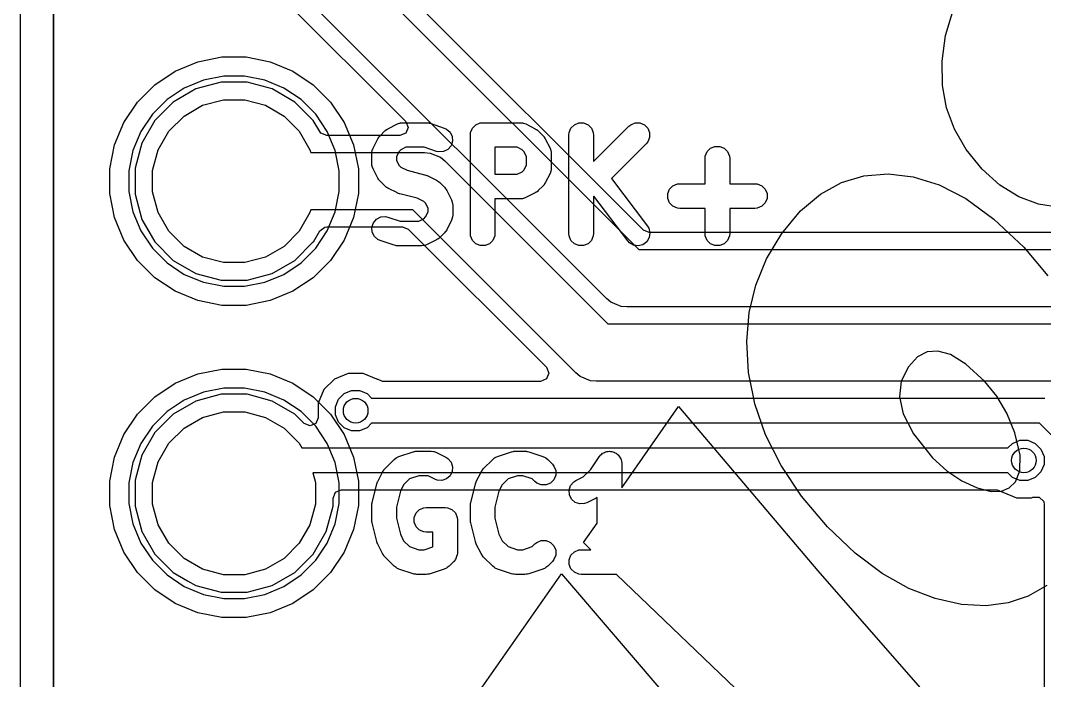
# Model space of a CAD drawing. Extents: x 117.4 to 171.8, y -136.1 to -67.8.
# Drawn here: x 139.5 to 145.73, y -81.24 to -77.22 of the extents above; entities that cross this region are included whole.
import ezdxf

# ---------------------------------------------------------------- set-up
doc = ezdxf.new("R2010")
doc.units = 0
doc.layers.add('BLACK', color=7, linetype='CONTINUOUS')

msp = doc.modelspace()

# ---------------------------------------------------------------- linework, layer by layer
at = {"layer": 'BLACK', "linetype": 'CONTINUOUS'}
for p, q in [((139.5, -104.87), (139.5, -68.9)), ((139.7, -68.9), (139.7, -104.87)), ((139.7005, -95.670677), (139.7005, -68.933264)), ((141.253481, -76.605993), (143.263288, -78.6158)), ((143.2911, -78.498655), (141.395284, -76.602839)), ((143.067056, -78.914544), (141.005993, -76.853481)), ((141.002839, -76.995284), (141.8447, -77.837145)), ((145.130596, -77.313035), (145.177963, -77.15266)), ((145.10884, -77.470078), (145.130596, -77.313035)), ((140.579384, -77.472725), (140.725507, -77.44366)), ((140.725507, -77.44366), (140.874493, -77.44366)), ((140.874493, -77.44366), (141.020616, -77.472725)), ((145.111434, -77.616599), (145.10884, -77.470078)), ((140.317861, -77.612512), (140.441738, -77.52974)), ((140.441738, -77.52974), (140.579384, -77.472725)), ((141.020616, -77.472725), (141.158262, -77.52974)), ((141.158262, -77.52974), (141.282139, -77.612512)), ((140.613319, -77.584595), (140.496846, -77.632839)), ((140.736965, -77.56), (140.613319, -77.584595)), ((140.863035, -77.56), (140.736965, -77.56)), ((140.986681, -77.584595), (140.863035, -77.56)), ((141.103154, -77.632839), (140.986681, -77.584595)), ((140.212512, -77.717861), (140.317861, -77.612512)), ((140.496846, -77.632839), (140.392024, -77.702879)), ((140.567442, -77.638559), (140.430058, -77.717877)), ((140.720677, -77.5975), (140.567442, -77.638559)), ((140.720679, -77.5975), (140.720677, -77.5975)), ((140.879321, -77.5975), (140.720679, -77.5975)), ((140.879322, -77.5975), (140.879321, -77.5975)), ((141.032557, -77.638559), (140.879322, -77.5975)), ((141.169941, -77.717877), (141.032557, -77.638559)), ((141.207976, -77.702879), (141.103154, -77.632839)), ((141.282139, -77.612512), (141.387488, -77.717861)), ((145.136791, -77.753596), (145.111434, -77.616599)), ((140.12974, -77.841738), (140.212512, -77.717861)), ((140.392024, -77.702879), (140.302879, -77.792024)), ((140.430051, -77.717883), (140.317883, -77.830051)), ((140.430058, -77.717877), (140.430051, -77.717883)), ((140.608658, -77.73806), (140.734737, -77.704278)), ((140.734737, -77.704278), (140.865263, -77.704278)), ((140.865263, -77.704278), (140.991342, -77.73806)), ((141.169948, -77.717883), (141.169941, -77.717877)), ((141.282116, -77.830051), (141.169948, -77.717883)), ((141.297121, -77.792024), (141.207976, -77.702879)), ((141.387488, -77.717861), (141.47026, -77.841738)), ((140.495619, -77.803323), (140.608658, -77.73806)), ((140.991342, -77.73806), (141.104381, -77.803323)), ((145.184599, -77.883142), (145.136791, -77.753596)), ((140.072725, -77.979384), (140.12974, -77.841738)), ((140.302879, -77.792024), (140.232839, -77.896846)), ((140.317877, -77.830058), (140.238559, -77.967442)), ((140.317883, -77.830051), (140.317877, -77.830058)), ((140.403323, -77.895619), (140.495619, -77.803323)), ((141.104381, -77.803323), (141.196677, -77.895619)), ((141.282122, -77.830058), (141.282116, -77.830051)), ((141.321059, -77.8975), (141.282122, -77.830058)), ((141.367161, -77.896846), (141.297121, -77.792024)), ((141.47026, -77.841738), (141.527275, -77.979384)), ((141.810133, -77.846243), (141.812623, -77.845212)), ((141.812623, -77.845212), (141.827255, -77.843771)), ((141.827255, -77.843771), (141.970112, -77.843771)), ((141.8447, -77.837145), (141.859345, -77.8725)), ((141.970112, -77.843771), (141.977517, -77.8445)), ((141.977517, -77.8445), (141.979492, -77.84436)), ((141.979492, -77.84436), (141.982089, -77.84495)), ((141.982089, -77.84495), (141.984744, -77.845212)), ((141.984744, -77.845212), (141.986575, -77.84597)), ((141.986575, -77.84597), (141.993829, -77.84762)), ((142.271302, -77.856411), (142.298338, -77.845212)), ((142.298338, -77.845212), (142.31297, -77.843771)), ((142.31297, -77.843771), (142.541541, -77.843771)), ((142.541541, -77.843771), (142.556173, -77.845212)), ((142.556173, -77.845212), (142.558662, -77.846243)), ((142.871302, -77.856411), (142.898338, -77.845212)), ((142.898338, -77.845212), (142.927602, -77.845212)), ((142.927602, -77.845212), (142.954638, -77.856411)), ((143.214159, -77.856411), (143.241196, -77.845212)), ((143.241196, -77.845212), (143.270458, -77.845212)), ((143.270458, -77.845212), (143.297495, -77.856411)), ((140.232839, -77.896846), (140.184595, -78.013319)), ((140.33806, -78.008658), (140.403323, -77.895619)), ((141.196677, -77.895619), (141.26194, -78.008658)), ((141.329005, -77.907855), (141.321059, -77.8975)), ((141.36436, -77.9225), (141.329005, -77.907855)), ((141.415405, -78.013319), (141.367161, -77.896846)), ((141.688507, -77.922882), (141.717078, -77.89431)), ((141.717078, -77.89431), (141.722832, -77.889586)), ((141.722832, -77.889586), (141.724129, -77.888092)), ((141.724129, -77.888092), (141.726381, -77.886674)), ((141.726381, -77.886674), (141.728443, -77.884982)), ((141.728443, -77.884982), (141.730275, -77.884223)), ((141.730275, -77.884223), (141.736571, -77.88026)), ((141.736571, -77.88026), (141.793715, -77.851689)), ((141.793715, -77.851689), (141.807447, -77.846434)), ((141.807447, -77.846434), (141.810133, -77.846243)), ((141.8447, -77.907855), (141.809345, -77.9225)), ((141.859345, -77.8725), (141.8447, -77.907855)), ((141.993829, -77.84762), (142.079542, -77.876191)), ((142.079542, -77.876191), (142.092968, -77.882185)), ((142.092968, -77.882185), (142.115075, -77.901358)), ((142.115075, -77.901358), (142.128162, -77.927532)), ((142.23797, -77.918771), (142.239411, -77.904139)), ((142.239411, -77.904139), (142.25061, -77.877103)), ((142.25061, -77.877103), (142.271302, -77.856411)), ((142.558662, -77.846243), (142.56135, -77.846434)), ((142.56135, -77.846434), (142.575082, -77.851689)), ((142.575082, -77.851689), (142.632225, -77.88026)), ((142.632225, -77.88026), (142.638522, -77.884223)), ((142.638522, -77.884223), (142.640353, -77.884982)), ((142.640353, -77.884982), (142.642412, -77.886672)), ((142.642412, -77.886672), (142.644668, -77.888092)), ((142.644668, -77.888092), (142.645966, -77.889589)), ((142.645966, -77.889589), (142.651718, -77.89431)), ((142.651718, -77.89431), (142.680289, -77.922882)), ((142.83797, -77.918771), (142.839411, -77.904139)), ((142.839411, -77.904139), (142.85061, -77.877103)), ((142.85061, -77.877103), (142.871302, -77.856411)), ((142.954638, -77.856411), (142.97533, -77.877103)), ((142.97533, -77.877103), (142.986529, -77.904139)), ((142.986529, -77.904139), (142.98797, -77.918771)), ((142.98797, -78.080562), (143.202794, -77.865738)), ((143.202794, -77.865738), (143.214159, -77.856411)), ((143.297495, -77.856411), (143.318187, -77.877103)), ((143.318187, -77.877103), (143.329386, -77.90414)), ((143.329386, -77.90414), (143.329386, -77.933402)), ((145.255791, -78.006937), (145.184599, -77.883142)), ((140.238559, -77.967442), (140.1975, -78.120677)), ((141.809345, -77.9225), (141.36436, -77.9225)), ((141.645887, -77.999516), (141.674459, -77.942373)), ((141.674459, -77.942373), (141.678421, -77.936078)), ((141.678421, -77.936078), (141.67918, -77.934247)), ((141.67918, -77.934247), (141.680873, -77.932183)), ((141.680873, -77.932183), (141.682292, -77.92993)), ((141.682292, -77.92993), (141.683786, -77.928633)), ((141.683786, -77.928633), (141.688507, -77.922882)), ((142.130237, -77.956722), (142.120983, -77.984484)), ((142.128162, -77.927532), (142.130237, -77.956722)), ((142.23797, -78.518771), (142.23797, -77.918771)), ((142.680289, -77.922882), (142.685009, -77.928633)), ((142.685009, -77.928633), (142.686504, -77.92993)), ((142.686504, -77.92993), (142.687922, -77.932183)), ((142.687922, -77.932183), (142.689616, -77.934247)), ((142.689616, -77.934247), (142.690374, -77.936078)), ((142.690374, -77.936078), (142.694337, -77.942373)), ((142.694337, -77.942373), (142.722909, -77.999515)), ((142.83797, -78.518771), (142.83797, -77.918771)), ((142.98797, -77.918771), (142.98797, -78.080562)), ((143.318187, -77.960439), (143.30886, -77.971804)), ((143.329386, -77.933402), (143.318187, -77.960439)), ((140.04366, -78.125507), (140.072725, -77.979384)), ((140.184595, -78.013319), (140.16, -78.136965)), ((140.304278, -78.134737), (140.33806, -78.008658)), ((141.26194, -78.008658), (141.266319, -78.025)), ((141.266319, -78.025), (141.959926, -78.025)), ((141.44, -78.136965), (141.415405, -78.013319)), ((141.527275, -77.979384), (141.55634, -78.125507)), ((141.637969, -78.033057), (141.63941, -78.018425)), ((141.63941, -78.018425), (141.64044, -78.015936)), ((141.64044, -78.015936), (141.640632, -78.013247)), ((141.640632, -78.013247), (141.645887, -77.999516)), ((141.80318, -78.020339), (141.787969, -78.050762)), ((141.814539, -78.00898), (141.80318, -78.020339)), ((141.84496, -77.993771), (141.814539, -78.00898)), ((141.957942, -77.993771), (141.84496, -77.993771)), ((142.032109, -78.018493), (141.957942, -77.993771)), ((141.959926, -78.025), (141.994067, -78.028363)), ((141.994067, -78.028363), (142.057151, -78.054493)), ((142.046446, -78.021753), (142.032109, -78.018493)), ((142.075636, -78.019678), (142.046446, -78.021753)), ((142.101809, -78.006591), (142.075636, -78.019678)), ((142.120983, -77.984484), (142.101809, -78.006591)), ((142.523837, -77.993771), (142.38797, -77.993771)), ((142.38797, -77.993771), (142.38797, -78.158057)), ((142.554255, -78.00898), (142.523837, -77.993771)), ((142.565615, -78.02034), (142.554255, -78.00898)), ((142.580827, -78.050762), (142.565615, -78.02034)), ((142.722909, -77.999515), (142.728164, -78.013247)), ((142.728164, -78.013247), (142.728355, -78.015936)), ((142.728355, -78.015936), (142.729386, -78.018425)), ((142.729386, -78.018425), (142.730827, -78.033057)), ((143.30886, -77.971804), (143.097712, -78.182951)), ((143.667982, -78.046996), (143.679181, -78.01996)), ((143.679181, -78.01996), (143.699873, -77.999268)), ((143.699873, -77.999268), (143.726909, -77.988069)), ((143.726909, -77.988069), (143.756173, -77.988069)), ((143.756173, -77.988069), (143.783209, -77.999268)), ((143.783209, -77.999268), (143.803901, -78.01996)), ((143.803901, -78.01996), (143.8151, -78.046996)), ((145.352499, -78.126223), (145.255791, -78.006937)), ((141.637969, -78.0902), (141.637969, -78.033057)), ((141.63941, -78.104832), (141.637969, -78.0902)), ((141.787969, -78.050762), (141.787969, -78.072493)), ((141.787969, -78.072493), (141.80318, -78.102916)), ((142.057151, -78.054493), (142.057155, -78.054497)), ((142.057155, -78.054497), (142.08367, -78.076256)), ((142.08367, -78.076256), (143.075813, -79.0684)), ((142.580827, -78.101065), (142.580827, -78.050762)), ((142.730827, -78.033057), (142.730827, -78.118771)), ((143.666541, -78.061628), (143.667982, -78.046996)), ((143.666541, -78.2152), (143.666541, -78.061628)), ((143.8151, -78.046996), (143.816541, -78.061628)), ((143.816541, -78.061628), (143.816541, -78.2152)), ((140.04366, -78.136965), (140.04366, -78.125507)), ((140.04366, -78.274493), (140.04366, -78.136965)), ((140.16, -78.136965), (140.16, -78.263035)), ((140.1975, -78.120677), (140.1975, -78.279322)), ((140.304278, -78.265263), (140.304278, -78.134737)), ((141.44, -78.263035), (141.44, -78.136965)), ((141.55634, -78.125507), (141.55634, -78.274493)), ((141.64044, -78.10732), (141.63941, -78.104832)), ((141.640632, -78.11001), (141.64044, -78.10732)), ((141.645887, -78.123742), (141.640632, -78.11001)), ((141.674459, -78.180884), (141.645887, -78.123742)), ((141.80318, -78.102916), (141.814539, -78.114275)), ((141.814539, -78.114275), (141.85343, -78.13372)), ((141.85343, -78.13372), (141.959731, -78.160296)), ((142.523835, -78.158057), (142.554257, -78.142845)), ((142.554257, -78.142845), (142.565616, -78.131486)), ((142.565616, -78.131486), (142.580827, -78.101065)), ((142.722909, -78.152313), (142.694337, -78.209455)), ((142.728164, -78.138581), (142.722909, -78.152313)), ((142.728355, -78.135891), (142.728164, -78.138581)), ((142.729386, -78.133403), (142.728355, -78.135891)), ((142.730827, -78.118771), (142.729386, -78.133403)), ((144.632361, -78.167155), (144.780638, -78.154757)), ((144.780638, -78.154757), (144.934168, -78.172571)), ((145.461619, -78.22453), (145.352499, -78.126223)), ((141.678422, -78.18718), (141.674459, -78.180884)), ((141.67918, -78.189009), (141.678422, -78.18718)), ((141.68087, -78.191068), (141.67918, -78.189009)), ((141.682292, -78.193327), (141.68087, -78.191068)), ((141.683789, -78.194625), (141.682292, -78.193327)), ((141.688507, -78.200374), (141.683789, -78.194625)), ((141.717078, -78.228946), (141.688507, -78.200374)), ((141.959731, -78.160296), (141.96081, -78.160681)), ((141.96081, -78.160681), (141.96135, -78.16072)), ((141.96135, -78.16072), (141.967431, -78.163047)), ((141.967431, -78.163047), (141.973577, -78.165243)), ((141.973577, -78.165243), (141.974012, -78.165565)), ((141.974012, -78.165565), (141.975082, -78.165975)), ((141.975082, -78.165975), (142.032225, -78.194546)), ((142.032225, -78.194546), (142.038522, -78.198509)), ((142.038522, -78.198509), (142.040353, -78.199268)), ((142.040353, -78.199268), (142.042412, -78.200958)), ((142.042412, -78.200958), (142.044668, -78.202378)), ((142.044668, -78.202378), (142.045966, -78.203875)), ((142.045966, -78.203875), (142.051718, -78.208596)), ((142.051718, -78.208596), (142.080289, -78.237168)), ((142.38797, -78.158057), (142.523835, -78.158057)), ((142.687923, -78.219643), (142.686504, -78.221898)), ((142.689615, -78.217582), (142.687923, -78.219643)), ((142.690373, -78.215751), (142.689615, -78.217582)), ((142.694337, -78.209455), (142.690373, -78.215751)), ((143.097712, -78.182951), (143.315827, -78.473771)), ((143.471302, -78.22784), (143.498338, -78.216641)), ((143.498338, -78.216641), (143.51297, -78.2152)), ((143.51297, -78.2152), (143.666541, -78.2152)), ((143.816541, -78.2152), (143.970113, -78.2152)), ((143.970113, -78.2152), (143.984745, -78.216641)), ((143.984745, -78.216641), (144.011781, -78.22784)), ((144.368759, -78.277946), (144.496073, -78.208038)), ((144.496073, -78.208038), (144.632361, -78.167155)), ((144.934168, -78.172571), (145.091059, -78.221785)), ((140.072725, -78.420616), (140.04366, -78.274493)), ((140.16, -78.263035), (140.184595, -78.386681)), ((140.1975, -78.279322), (140.238559, -78.432557)), ((140.33806, -78.391342), (140.304278, -78.265263)), ((141.415405, -78.386681), (141.44, -78.263035)), ((141.55634, -78.274493), (141.527275, -78.420616)), ((141.722832, -78.233669), (141.717078, -78.228946)), ((141.724129, -78.235164), (141.722832, -78.233669)), ((141.726381, -78.236581), (141.724129, -78.235164)), ((141.728443, -78.238274), (141.726381, -78.236581)), ((141.730275, -78.239032), (141.728443, -78.238274)), ((141.736571, -78.242996), (141.730275, -78.239032)), ((141.793715, -78.271567), (141.736571, -78.242996)), ((141.794782, -78.271975), (141.793715, -78.271567)), ((141.795219, -78.272299), (141.794782, -78.271975)), ((141.801379, -78.2745), (141.795219, -78.272299)), ((141.807447, -78.276822), (141.801379, -78.2745)), ((141.807985, -78.27686), (141.807447, -78.276822)), ((141.809065, -78.277246), (141.807985, -78.27686)), ((141.915366, -78.303822), (141.809065, -78.277246)), ((142.080289, -78.237168), (142.085006, -78.242916)), ((142.085006, -78.242916), (142.086505, -78.244216)), ((142.086505, -78.244216), (142.087926, -78.246474)), ((142.087926, -78.246474), (142.089616, -78.248533)), ((142.089616, -78.248533), (142.090373, -78.250362)), ((142.090373, -78.250362), (142.094337, -78.256659)), ((142.094337, -78.256659), (142.122908, -78.313801)), ((142.632225, -78.271567), (142.575082, -78.300139)), ((142.638521, -78.267603), (142.632225, -78.271567)), ((142.640352, -78.266845), (142.638521, -78.267603)), ((142.642413, -78.265153), (142.640352, -78.266845)), ((142.644668, -78.263734), (142.642413, -78.265153)), ((142.645964, -78.262238), (142.644668, -78.263734)), ((142.651717, -78.257518), (142.645964, -78.262238)), ((142.680288, -78.228947), (142.651717, -78.257518)), ((142.685008, -78.223194), (142.680288, -78.228947)), ((142.686504, -78.221898), (142.685008, -78.223194)), ((143.439411, -78.275568), (143.45061, -78.248532)), ((143.439411, -78.304832), (143.439411, -78.275568)), ((143.45061, -78.248532), (143.471302, -78.22784)), ((144.011781, -78.22784), (144.032473, -78.248532)), ((144.032473, -78.248532), (144.043672, -78.275568)), ((144.043672, -78.275568), (144.043672, -78.304832)), ((144.248313, -78.379805), (144.368759, -78.277946)), ((145.091059, -78.221785), (145.25392, -78.305905)), ((145.575372, -78.294466), (145.461619, -78.22453)), ((141.954255, -78.323266), (141.915366, -78.303822)), ((141.965615, -78.334626), (141.954255, -78.323266)), ((141.980826, -78.365047), (141.965615, -78.334626)), ((142.122908, -78.313801), (142.128163, -78.327533)), ((142.128163, -78.327533), (142.128353, -78.33022)), ((142.128353, -78.33022), (142.129385, -78.33271)), ((142.129385, -78.33271), (142.130826, -78.347342)), ((142.541541, -78.308057), (142.38797, -78.308057)), ((142.38797, -78.308057), (142.38797, -78.518771)), ((142.556173, -78.306616), (142.541541, -78.308057)), ((142.558661, -78.305585), (142.556173, -78.306616)), ((142.561351, -78.305394), (142.558661, -78.305585)), ((142.575082, -78.300139), (142.561351, -78.305394)), ((142.990569, -78.290094), (142.98797, -78.292694)), ((142.98797, -78.292694), (142.98797, -78.518771)), ((143.195827, -78.563771), (142.990569, -78.290094)), ((143.45061, -78.331868), (143.439411, -78.304832)), ((143.471302, -78.35256), (143.45061, -78.331868)), ((144.032473, -78.331868), (144.011781, -78.35256)), ((144.043672, -78.304832), (144.032473, -78.331868)), ((145.25392, -78.305905), (145.425006, -78.430373)), ((145.695206, -78.338968), (145.575372, -78.294466)), ((145.82326, -78.359228), (145.695206, -78.338968)), ((140.184595, -78.386681), (140.232839, -78.503154)), ((140.403323, -78.504381), (140.33806, -78.391342)), ((141.26194, -78.391342), (141.196677, -78.504381)), ((141.266319, -78.375), (141.26194, -78.391342)), ((141.887438, -78.375), (141.266319, -78.375)), ((141.367161, -78.503154), (141.415405, -78.386681)), ((142.879582, -79.367143), (141.887438, -78.375)), ((141.965615, -78.417201), (141.980826, -78.38678)), ((141.980826, -78.38678), (141.980826, -78.365047)), ((142.130826, -78.404485), (142.129385, -78.419117)), ((142.130826, -78.347342), (142.130826, -78.404485)), ((143.498338, -78.363759), (143.471302, -78.35256)), ((143.51297, -78.3652), (143.498338, -78.363759)), ((143.666541, -78.3652), (143.51297, -78.3652)), ((143.666541, -78.518771), (143.666541, -78.3652)), ((143.970113, -78.3652), (143.816541, -78.3652)), ((143.816541, -78.3652), (143.816541, -78.518771)), ((143.984745, -78.363759), (143.970113, -78.3652)), ((144.011781, -78.35256), (143.984745, -78.363759)), ((144.133704, -78.518705), (144.248313, -78.379805)), ((140.12974, -78.558262), (140.072725, -78.420616)), ((140.238559, -78.432557), (140.317877, -78.569941)), ((141.527275, -78.420616), (141.47026, -78.558262)), ((141.638558, -78.48082), (141.647812, -78.453058)), ((141.647812, -78.453058), (141.666985, -78.430951)), ((141.666985, -78.430951), (141.693159, -78.417864)), ((141.693159, -78.417864), (141.722349, -78.415789)), ((141.722349, -78.415789), (141.736686, -78.419049)), ((141.736686, -78.419049), (141.810855, -78.443771)), ((141.810855, -78.443771), (141.923837, -78.443771)), ((141.923837, -78.443771), (141.954255, -78.428561)), ((141.954255, -78.428561), (141.965615, -78.417201)), ((142.122908, -78.438025), (142.094337, -78.495169)), ((142.128163, -78.424293), (142.122908, -78.438025)), ((142.128353, -78.421606), (142.128163, -78.424293)), ((142.129385, -78.419117), (142.128353, -78.421606)), ((145.425006, -78.430373), (145.606159, -78.602323)), ((140.232839, -78.503154), (140.302879, -78.607976)), ((140.495619, -78.596677), (140.403323, -78.504381)), ((141.196677, -78.504381), (141.104381, -78.596677)), ((141.282814, -78.568743), (141.321059, -78.5025)), ((141.297121, -78.607976), (141.367161, -78.503154)), ((141.321059, -78.5025), (141.351419, -78.479204)), ((141.351419, -78.479204), (141.36436, -78.4775)), ((141.36436, -78.4775), (141.824271, -78.4775)), ((141.640633, -78.51001), (141.638558, -78.48082)), ((141.65372, -78.536184), (141.640633, -78.51001)), ((141.824271, -78.4775), (141.859626, -78.492145)), ((141.859626, -78.492145), (142.700627, -79.333145)), ((142.080289, -78.51466), (142.051718, -78.543232)), ((142.085009, -78.508907), (142.080289, -78.51466)), ((142.086505, -78.507611), (142.085009, -78.508907)), ((142.087924, -78.505356), (142.086505, -78.507611)), ((142.089616, -78.503295), (142.087924, -78.505356)), ((142.090374, -78.501464), (142.089616, -78.503295)), ((142.094337, -78.495169), (142.090374, -78.501464)), ((142.239411, -78.533403), (142.23797, -78.518771)), ((142.38797, -78.518771), (142.386529, -78.533403)), ((142.839411, -78.533403), (142.83797, -78.518771)), ((142.98797, -78.518771), (142.986529, -78.533403)), ((143.326455, -78.5133), (143.2911, -78.498655)), ((143.315827, -78.473771), (143.323453, -78.486341)), ((143.323453, -78.486341), (143.330716, -78.514689)), ((146.028454, -78.5133), (143.326455, -78.5133)), ((143.330716, -78.514689), (143.326577, -78.543658)), ((143.667982, -78.533403), (143.666541, -78.518771)), ((143.816541, -78.518771), (143.8151, -78.533403)), ((144.041227, -78.673188), (144.133704, -78.518705)), ((140.212512, -78.682139), (140.12974, -78.558262)), ((140.317877, -78.569941), (140.317883, -78.569948)), ((140.317883, -78.569948), (140.430051, -78.682116)), ((141.169944, -78.68212), (141.28212, -78.569944)), ((141.28212, -78.569944), (141.282814, -78.568743)), ((141.47026, -78.558262), (141.387488, -78.682139)), ((141.675827, -78.555357), (141.65372, -78.536184)), ((141.689252, -78.561351), (141.675827, -78.555357)), ((141.774967, -78.589922), (141.689252, -78.561351)), ((141.78222, -78.591571), (141.774967, -78.589922)), ((141.784052, -78.59233), (141.78222, -78.591571)), ((141.786706, -78.592591), (141.784052, -78.59233)), ((141.789304, -78.593182), (141.786706, -78.592591)), ((141.791278, -78.593041), (141.789304, -78.593182)), ((141.798684, -78.593771), (141.791278, -78.593041)), ((141.941541, -78.593771), (141.798684, -78.593771)), ((141.956173, -78.59233), (141.941541, -78.593771)), ((141.958662, -78.591298), (141.956173, -78.59233)), ((141.96135, -78.591108), (141.958662, -78.591298)), ((141.975082, -78.585853), (141.96135, -78.591108)), ((142.032225, -78.557282), (141.975082, -78.585853)), ((142.038522, -78.553318), (142.032225, -78.557282)), ((142.040353, -78.55256), (142.038522, -78.553318)), ((142.042412, -78.550869), (142.040353, -78.55256)), ((142.044668, -78.54945), (142.042412, -78.550869)), ((142.045966, -78.547952), (142.044668, -78.54945)), ((142.051718, -78.543232), (142.045966, -78.547952)), ((142.25061, -78.560439), (142.239411, -78.533403)), ((142.271302, -78.581131), (142.25061, -78.560439)), ((142.298338, -78.59233), (142.271302, -78.581131)), ((142.327602, -78.59233), (142.298338, -78.59233)), ((142.354638, -78.581131), (142.327602, -78.59233)), ((142.37533, -78.560439), (142.354638, -78.581131)), ((142.386529, -78.533403), (142.37533, -78.560439)), ((142.85061, -78.560439), (142.839411, -78.533403)), ((142.871302, -78.581131), (142.85061, -78.560439)), ((142.898338, -78.59233), (142.871302, -78.581131)), ((142.927602, -78.59233), (142.898338, -78.59233)), ((142.954638, -78.581131), (142.927602, -78.59233)), ((142.97533, -78.560439), (142.954638, -78.581131)), ((142.986529, -78.533403), (142.97533, -78.560439)), ((143.205759, -78.574612), (143.195827, -78.563771)), ((143.23094, -78.589521), (143.205759, -78.574612)), ((143.259908, -78.593659), (143.23094, -78.589521)), ((143.288257, -78.586397), (143.259908, -78.593659)), ((143.311668, -78.568839), (143.288257, -78.586397)), ((143.326577, -78.543658), (143.311668, -78.568839)), ((143.679181, -78.560439), (143.667982, -78.533403)), ((143.699873, -78.581131), (143.679181, -78.560439)), ((143.726909, -78.59233), (143.699873, -78.581131)), ((143.756173, -78.59233), (143.726909, -78.59233)), ((143.783209, -78.581131), (143.756173, -78.59233)), ((143.803901, -78.560439), (143.783209, -78.581131)), ((143.8151, -78.533403), (143.803901, -78.560439)), ((140.302879, -78.607976), (140.392024, -78.697121)), ((140.608658, -78.66194), (140.495619, -78.596677)), ((141.104381, -78.596677), (140.991342, -78.66194)), ((141.207976, -78.697121), (141.297121, -78.607976)), ((143.263288, -78.6158), (146.068062, -78.6158)), ((145.606159, -78.602323), (145.753398, -78.775546)), ((140.317861, -78.787488), (140.212512, -78.682139)), ((140.392024, -78.697121), (140.496846, -78.767161)), ((140.430051, -78.682116), (140.430058, -78.682122)), ((140.430058, -78.682122), (140.567442, -78.76144)), ((140.734737, -78.695722), (140.608658, -78.66194)), ((140.865263, -78.695722), (140.734737, -78.695722)), ((140.991342, -78.66194), (140.865263, -78.695722)), ((141.032556, -78.761441), (141.169944, -78.68212)), ((141.103154, -78.767161), (141.207976, -78.697121)), ((141.387488, -78.682139), (141.282139, -78.787488)), ((143.975484, -78.833165), (144.041227, -78.673188)), ((140.496846, -78.767161), (140.613319, -78.815405)), ((140.567442, -78.76144), (140.567444, -78.761441)), ((140.567444, -78.761441), (140.720679, -78.8025)), ((140.879321, -78.8025), (141.032556, -78.761441)), ((140.986681, -78.815405), (141.103154, -78.767161)), ((140.441738, -78.87026), (140.317861, -78.787488)), ((140.613319, -78.815405), (140.736965, -78.84)), ((140.720679, -78.8025), (140.720683, -78.8025)), ((140.720683, -78.8025), (140.879317, -78.8025)), ((140.736965, -78.84), (140.863035, -78.84)), ((140.863035, -78.84), (140.986681, -78.815405)), ((140.879317, -78.8025), (140.879321, -78.8025)), ((141.282139, -78.787488), (141.158262, -78.87026)), ((143.935176, -79.000229), (143.975484, -78.833165)), ((140.579384, -78.927275), (140.441738, -78.87026)), ((141.158262, -78.87026), (141.020616, -78.927275)), ((140.725507, -78.95634), (140.579384, -78.927275)), ((140.874493, -78.95634), (140.725507, -78.95634)), ((141.020616, -78.927275), (140.874493, -78.95634)), ((143.09357, -78.936302), (143.067056, -78.914544)), ((143.093575, -78.936307), (143.09357, -78.936302)), ((143.118111, -78.94647), (143.093575, -78.936307)), ((143.15666, -78.962438), (143.118111, -78.94647)), ((143.156669, -78.962438), (143.15666, -78.962438)), ((143.1908, -78.9658), (143.156669, -78.962438)), ((145.995574, -78.9658), (143.1908, -78.9658)), ((143.92012, -79.176316), (143.935176, -79.000229)), ((143.075813, -79.0684), (145.880589, -79.0684)), ((143.931266, -79.363623), (143.92012, -79.176316)), ((144.960178, -79.269789), (144.90411, -79.330232)), ((145.018918, -79.239429), (144.960178, -79.269789)), ((145.083721, -79.233991), (145.018918, -79.239429)), ((145.159879, -79.255523), (145.083721, -79.233991)), ((145.253315, -79.312882), (145.159879, -79.255523)), ((142.700627, -79.333145), (142.715272, -79.3685)), ((144.90411, -79.330232), (144.860994, -79.418186)), ((145.369934, -79.420326), (145.253315, -79.312882)), ((140.441738, -79.42974), (140.579384, -79.372725)), ((140.579384, -79.372725), (140.725507, -79.34366)), ((140.725507, -79.34366), (140.874493, -79.34366)), ((140.874493, -79.34366), (141.020616, -79.372725)), ((141.020616, -79.372725), (141.158262, -79.42974)), ((141.494746, -79.3697), (141.411134, -79.404334)), ((141.494747, -79.3697), (141.494746, -79.3697)), ((141.585253, -79.3697), (141.494747, -79.3697)), ((141.668868, -79.404335), (141.585253, -79.3697)), ((142.700627, -79.403855), (142.665272, -79.4185)), ((142.715272, -79.3685), (142.700627, -79.403855)), ((142.906101, -79.388907), (142.879582, -79.367143)), ((142.969185, -79.415037), (142.906101, -79.388907)), ((143.961034, -79.511799), (143.931266, -79.363623)), ((140.317861, -79.512512), (140.441738, -79.42974)), ((140.736965, -79.46), (140.613319, -79.484595)), ((140.863035, -79.46), (140.736965, -79.46)), ((140.986681, -79.484595), (140.863035, -79.46)), ((141.158262, -79.42974), (141.282139, -79.512512)), ((141.411128, -79.404338), (141.347138, -79.468328)), ((141.411134, -79.404334), (141.411128, -79.404338)), ((141.668871, -79.404338), (141.668868, -79.404335)), ((141.672961, -79.407071), (141.668871, -79.404338)), ((141.673652, -79.406035), (141.672961, -79.407071)), ((141.703743, -79.4185), (141.673652, -79.406035)), ((142.665272, -79.4185), (141.703743, -79.4185)), ((143.003326, -79.4184), (142.969185, -79.415037)), ((145.808102, -79.4184), (143.003326, -79.4184)), ((144.860994, -79.418186), (144.849997, -79.511799)), ((145.441669, -79.50929), (145.369934, -79.420326)), ((140.212512, -79.617861), (140.317861, -79.512512)), ((140.613319, -79.484595), (140.496846, -79.532839)), ((140.720677, -79.4975), (140.567442, -79.538559)), ((140.720679, -79.4975), (140.720677, -79.4975)), ((140.879321, -79.4975), (140.720679, -79.4975)), ((140.879322, -79.4975), (140.879321, -79.4975)), ((141.032557, -79.538559), (140.879322, -79.4975)), ((141.103154, -79.532839), (140.986681, -79.484595)), ((141.282139, -79.512512), (141.387488, -79.617861)), ((141.347134, -79.468334), (141.3125, -79.551946)), ((141.347138, -79.468328), (141.347134, -79.468334)), ((141.417402, -79.572814), (141.436066, -79.527754)), ((141.436066, -79.527754), (141.470554, -79.493266)), ((141.470554, -79.493266), (141.515614, -79.474602)), ((141.515614, -79.474602), (141.564386, -79.474602)), ((141.564386, -79.474602), (141.609446, -79.493266)), ((141.609446, -79.493266), (141.63718, -79.521)), ((141.63718, -79.521), (145.734038, -79.521)), ((143.969687, -79.554874), (143.961034, -79.511799)), ((144.849997, -79.511799), (144.872036, -79.616572)), ((145.50247, -79.612651), (145.441669, -79.50929)), ((140.496846, -79.532839), (140.392024, -79.602879)), ((140.567442, -79.538559), (140.430058, -79.617877)), ((141.169941, -79.617877), (141.032557, -79.538559)), ((141.207976, -79.602879), (141.103154, -79.532839)), ((141.3125, -79.551946), (141.3125, -79.639725)), ((141.417402, -79.621586), (141.417402, -79.572814)), ((143.159398, -80.06686), (143.505554, -79.572499)), ((143.505554, -79.572499), (144.352087, -80.571573)), ((144.035067, -79.743177), (143.969687, -79.554874)), ((140.12974, -79.741738), (140.212512, -79.617861)), ((140.392024, -79.602879), (140.302879, -79.692024)), ((140.430051, -79.617883), (140.317883, -79.730051)), ((140.430058, -79.617877), (140.430051, -79.617883)), ((140.495619, -79.703323), (140.608658, -79.63806)), ((140.608658, -79.63806), (140.734737, -79.604278)), ((140.734737, -79.604278), (140.865263, -79.604278)), ((140.865263, -79.604278), (140.991342, -79.63806)), ((140.991342, -79.63806), (141.104381, -79.703323)), ((141.169948, -79.617883), (141.169941, -79.617877)), ((141.227145, -79.67508), (141.169948, -79.617883)), ((141.297121, -79.692024), (141.207976, -79.602879)), ((141.3125, -79.639725), (141.297855, -79.67508)), ((141.387488, -79.617861), (141.47026, -79.741738)), ((141.436066, -79.666646), (141.417402, -79.621586)), ((144.872036, -79.616572), (144.934776, -79.7386)), ((145.552191, -79.732247), (145.50247, -79.612651)), ((140.302879, -79.692024), (140.232839, -79.796846)), ((140.403323, -79.795619), (140.495619, -79.703323)), ((141.104381, -79.703323), (141.196677, -79.795619)), ((141.2625, -79.689725), (141.227145, -79.67508)), ((141.297855, -79.67508), (141.2625, -79.689725)), ((141.367161, -79.796846), (141.297121, -79.692024)), ((141.470554, -79.701134), (141.436066, -79.666646)), ((141.515614, -79.719798), (141.470554, -79.701134)), ((141.609446, -79.701134), (141.564386, -79.719798)), ((141.63718, -79.6734), (141.609446, -79.701134)), ((145.702474, -79.6734), (141.63718, -79.6734)), ((145.833799, -79.804724), (145.702474, -79.6734)), ((140.072725, -79.879384), (140.12974, -79.741738)), ((140.317877, -79.730058), (140.238559, -79.867442)), ((140.317883, -79.730051), (140.317877, -79.730058)), ((141.47026, -79.741738), (141.527275, -79.879384)), ((141.564386, -79.719798), (141.515614, -79.719798)), ((144.128893, -79.930027), (144.035067, -79.743177)), ((144.934776, -79.7386), (145.051542, -79.883852)), ((145.537753, -79.796066), (145.582813, -79.777402)), ((145.585347, -79.868506), (145.552191, -79.732247)), ((145.582813, -79.777402), (145.631585, -79.777402)), ((145.631585, -79.777402), (145.676645, -79.796066)), ((140.232839, -79.796846), (140.184595, -79.913319)), ((140.33806, -79.908658), (140.403323, -79.795619)), ((141.196677, -79.795619), (141.212947, -79.8238)), ((141.212947, -79.8238), (145.510019, -79.8238)), ((141.415405, -79.913319), (141.367161, -79.796846)), ((145.510019, -79.8238), (145.537753, -79.796066)), ((145.676645, -79.796066), (145.711133, -79.830554)), ((145.711133, -79.830554), (145.729797, -79.875614)), ((140.04366, -80.025507), (140.072725, -79.879384)), ((140.238559, -79.867442), (140.1975, -80.020677)), ((141.527275, -79.879384), (141.55634, -80.025507)), ((141.717079, -79.951452), (141.774222, -79.894309)), ((141.774222, -79.894309), (141.785587, -79.884982)), ((141.785587, -79.884982), (141.788077, -79.88395)), ((141.788077, -79.88395), (141.790113, -79.882185)), ((141.790113, -79.882185), (141.803538, -79.876191)), ((141.803538, -79.876191), (141.889252, -79.84762)), ((141.889252, -79.84762), (141.896505, -79.84597)), ((141.896505, -79.84597), (141.898337, -79.845212)), ((141.898337, -79.845212), (141.900991, -79.84495)), ((141.900991, -79.84495), (141.903589, -79.84436)), ((141.903589, -79.84436), (141.905563, -79.8445)), ((141.905563, -79.8445), (141.912969, -79.843771)), ((141.912969, -79.843771), (141.998684, -79.843771)), ((141.998684, -79.843771), (142.013316, -79.845212)), ((142.013316, -79.845212), (142.015805, -79.846243)), ((142.015805, -79.846243), (142.018493, -79.846434)), ((142.018493, -79.846434), (142.032225, -79.851689)), ((142.032225, -79.851689), (142.089367, -79.88026)), ((142.089367, -79.88026), (142.10181, -79.888093)), ((142.10181, -79.888093), (142.120984, -79.9102)), ((142.317079, -79.951452), (142.374222, -79.894309)), ((142.374222, -79.894309), (142.385587, -79.884982)), ((142.385587, -79.884982), (142.388077, -79.88395)), ((142.388077, -79.88395), (142.390113, -79.882185)), ((142.390113, -79.882185), (142.403538, -79.876191)), ((142.403538, -79.876191), (142.489252, -79.84762)), ((142.489252, -79.84762), (142.496505, -79.84597)), ((142.496505, -79.84597), (142.498337, -79.845212)), ((142.498337, -79.845212), (142.500991, -79.84495)), ((142.500991, -79.84495), (142.503589, -79.84436)), ((142.503589, -79.84436), (142.505563, -79.8445)), ((142.505563, -79.8445), (142.512969, -79.843771)), ((142.512969, -79.843771), (142.570112, -79.843771)), ((142.570112, -79.843771), (142.577517, -79.8445)), ((142.577517, -79.8445), (142.579492, -79.84436)), ((142.579492, -79.84436), (142.582089, -79.84495)), ((142.582089, -79.84495), (142.584744, -79.845212)), ((142.584744, -79.845212), (142.586575, -79.84597)), ((142.586575, -79.84597), (142.593829, -79.84762)), ((142.593829, -79.84762), (142.679542, -79.876191)), ((142.679542, -79.876191), (142.692968, -79.882185)), ((142.692968, -79.882185), (142.695003, -79.88395)), ((142.695003, -79.88395), (142.697494, -79.884982)), ((142.697494, -79.884982), (142.708859, -79.894309)), ((142.708859, -79.894309), (142.737431, -79.922881)), ((142.968969, -79.956704), (143.021995, -79.877168)), ((143.021995, -79.877168), (143.022027, -79.877128)), ((143.022027, -79.877128), (143.022038, -79.877103)), ((143.022038, -79.877103), (143.022094, -79.877046)), ((143.022094, -79.877046), (143.03131, -79.865793)), ((143.03131, -79.865793), (143.037479, -79.861661)), ((143.037479, -79.861661), (143.04273, -79.856411)), ((143.04273, -79.856411), (143.049519, -79.853598)), ((143.049519, -79.853598), (143.055625, -79.84951)), ((143.055625, -79.84951), (143.062905, -79.848053)), ((143.062905, -79.848053), (143.069766, -79.845212)), ((143.069766, -79.845212), (143.077115, -79.845212)), ((143.077115, -79.845212), (143.08432, -79.843771)), ((143.08432, -79.843771), (143.091604, -79.845212)), ((143.091604, -79.845212), (143.09903, -79.845212)), ((143.09903, -79.845212), (143.105818, -79.848023)), ((143.105818, -79.848023), (143.113027, -79.84945)), ((143.113027, -79.84945), (143.119206, -79.853569)), ((143.119206, -79.853569), (143.126066, -79.856411)), ((143.126066, -79.856411), (143.131259, -79.861604)), ((143.131259, -79.861604), (143.137376, -79.865682)), ((143.137376, -79.865682), (143.141509, -79.871854)), ((143.141509, -79.871854), (143.146758, -79.877103)), ((143.146758, -79.877103), (143.149569, -79.88389)), ((143.149569, -79.88389), (143.153659, -79.889997)), ((143.153659, -79.889997), (143.155115, -79.897278)), ((143.155115, -79.897278), (143.157957, -79.904139)), ((145.051542, -79.883852), (145.138419, -79.963963)), ((145.583068, -79.963307), (145.585347, -79.868506)), ((145.729797, -79.875614), (145.729797, -79.924386)), ((140.184595, -79.913319), (140.16, -80.036965)), ((140.304278, -80.034737), (140.33806, -79.908658)), ((141.44, -80.036965), (141.415405, -79.913319)), ((141.70303, -79.970944), (141.706994, -79.964644)), ((141.706994, -79.964644), (141.707752, -79.962817)), ((141.707752, -79.962817), (141.70944, -79.96076)), ((141.70944, -79.96076), (141.710862, -79.958501)), ((141.710862, -79.958501), (141.71236, -79.957201)), ((141.71236, -79.957201), (141.717079, -79.951452)), ((142.120984, -79.9102), (142.130237, -79.937961)), ((142.130237, -79.937961), (142.128163, -79.967151)), ((142.30303, -79.970944), (142.306994, -79.964644)), ((142.306994, -79.964644), (142.307752, -79.962817)), ((142.307752, -79.962817), (142.30944, -79.96076)), ((142.30944, -79.96076), (142.310862, -79.958501)), ((142.310862, -79.958501), (142.31236, -79.957201)), ((142.31236, -79.957201), (142.317079, -79.951452)), ((142.737431, -79.922881), (142.746759, -79.934246)), ((142.746759, -79.934246), (142.757957, -79.961283)), ((142.757957, -79.961283), (142.757957, -79.990546)), ((142.925685, -79.999988), (142.968969, -79.956704)), ((143.157957, -79.904139), (143.159382, -79.918615)), ((143.159382, -79.918615), (143.159398, -79.918692)), ((143.159398, -79.918692), (143.159392, -79.918718)), ((143.159392, -79.918718), (143.159398, -79.918771)), ((143.159398, -79.918771), (143.159398, -80.06686)), ((144.253541, -80.116662), (144.128893, -79.930027)), ((145.138419, -79.963963), (145.228689, -80.024557)), ((145.55544, -80.029751), (145.583068, -79.963307)), ((145.729797, -79.924386), (145.711133, -79.969446)), ((140.04366, -80.036965), (140.04366, -80.025507)), ((140.1975, -80.020677), (140.1975, -80.179322)), ((145.510019, -79.9762), (141.280037, -79.9762)), ((141.280037, -79.9762), (141.295722, -80.034737)), ((141.55634, -80.025507), (141.55634, -80.174493)), ((141.674459, -80.028087), (141.70303, -79.970944)), ((141.867769, -80.012894), (141.83175, -80.048912)), ((141.925138, -79.993771), (141.867769, -80.012894)), ((141.980979, -79.993771), (141.925138, -79.993771)), ((142.022285, -80.014424), (141.980979, -79.993771)), ((142.036017, -80.019679), (142.022285, -80.014424)), ((142.065207, -80.021753), (142.036017, -80.019679)), ((142.092968, -80.012499), (142.065207, -80.021753)), ((142.115076, -79.993326), (142.092968, -80.012499)), ((142.128163, -79.967151), (142.115076, -79.993326)), ((142.274459, -80.028087), (142.30303, -79.970944)), ((142.467769, -80.012894), (142.43175, -80.048912)), ((142.525138, -79.993771), (142.467769, -80.012894)), ((142.557942, -79.993771), (142.525138, -79.993771)), ((142.615312, -80.012894), (142.557942, -79.993771)), ((142.631365, -80.028947), (142.615312, -80.012894)), ((142.746759, -80.017582), (142.726066, -80.038275)), ((142.757957, -79.990546), (142.746759, -80.017582)), ((142.866985, -80.030951), (142.879428, -80.023118)), ((142.879428, -80.023118), (142.925685, -79.999988)), ((145.228689, -80.024557), (145.323109, -80.06749)), ((145.537753, -80.003934), (145.510019, -79.9762)), ((145.582813, -80.022598), (145.537753, -80.003934)), ((145.631585, -80.022598), (145.582813, -80.022598)), ((145.676645, -80.003934), (145.631585, -80.022598)), ((145.711133, -79.969446), (145.676645, -80.003934)), ((140.04366, -80.174493), (140.04366, -80.036965)), ((140.16, -80.036965), (140.16, -80.163035)), ((140.304278, -80.165263), (140.304278, -80.034737)), ((141.295722, -80.034737), (141.295722, -80.165263)), ((141.417145, -80.093345), (141.4525, -80.0787)), ((141.44, -80.163035), (141.44, -80.036965)), ((141.4525, -80.0787), (145.443456, -80.0787)), ((141.640208, -80.157724), (141.66878, -80.043438)), ((141.66878, -80.043438), (141.669165, -80.042358)), ((141.669165, -80.042358), (141.669204, -80.041819)), ((141.669204, -80.041819), (141.671531, -80.035737)), ((141.671531, -80.035737), (141.673727, -80.029592)), ((141.673727, -80.029592), (141.674049, -80.029156)), ((141.674049, -80.029156), (141.674459, -80.028087)), ((141.812306, -80.087802), (141.787969, -80.185148)), ((141.83175, -80.048912), (141.812306, -80.087802)), ((142.240208, -80.157724), (142.26878, -80.043438)), ((142.26878, -80.043438), (142.269165, -80.042358)), ((142.269165, -80.042358), (142.269204, -80.041819)), ((142.269204, -80.041819), (142.271531, -80.035737)), ((142.271531, -80.035737), (142.273727, -80.029592)), ((142.273727, -80.029592), (142.274049, -80.029156)), ((142.274049, -80.029156), (142.274459, -80.028087)), ((142.412306, -80.087802), (142.387969, -80.185148)), ((142.43175, -80.048912), (142.412306, -80.087802)), ((142.64273, -80.038275), (142.631365, -80.028947)), ((142.669767, -80.049473), (142.64273, -80.038275)), ((142.69903, -80.049473), (142.669767, -80.049473)), ((142.726066, -80.038275), (142.69903, -80.049473)), ((142.838558, -80.08082), (142.847812, -80.053058)), ((142.840632, -80.11001), (142.838558, -80.08082)), ((142.847812, -80.053058), (142.866985, -80.030951)), ((145.323109, -80.06749), (145.407374, -80.08829)), ((145.407374, -80.08829), (145.470213, -80.086321)), ((145.443456, -80.0787), (145.473546, -80.091164)), ((145.470213, -80.086321), (145.518102, -80.066721)), ((145.518102, -80.066721), (145.55544, -80.029751)), ((141.4025, -80.1287), (141.417145, -80.093345)), ((141.4025, -80.179321), (141.4025, -80.1287)), ((142.85372, -80.136184), (142.840632, -80.11001)), ((142.875827, -80.155357), (142.85372, -80.136184)), ((143.003653, -80.12871), (142.94651, -80.157282)), ((143.009398, -80.125093), (143.003653, -80.12871)), ((143.009398, -80.281082), (143.009398, -80.125093)), ((144.412205, -80.304038), (144.253541, -80.116662)), ((145.473546, -80.091164), (145.474238, -80.090129)), ((145.474238, -80.090129), (145.478326, -80.09286)), ((145.478326, -80.09286), (145.478331, -80.092865)), ((145.478331, -80.092865), (145.561946, -80.1275)), ((145.561946, -80.1275), (145.561948, -80.1275)), ((145.561948, -80.1275), (145.65245, -80.1275)), ((145.65245, -80.1275), (145.652452, -80.1275)), ((145.652452, -80.1275), (145.662164, -80.123476)), ((145.662164, -80.123476), (145.700432, -80.123475)), ((145.700432, -80.123475), (145.727492, -80.150534)), ((145.727492, -80.150534), (145.731299, -80.16967)), ((140.072725, -80.320616), (140.04366, -80.174493)), ((140.16, -80.163035), (140.184595, -80.286681)), ((140.1975, -80.179322), (140.238559, -80.332557)), ((140.33806, -80.291342), (140.304278, -80.165263)), ((141.295722, -80.165263), (141.26194, -80.291342)), ((141.361441, -80.332556), (141.4025, -80.179321)), ((141.415405, -80.286681), (141.44, -80.163035)), ((141.55634, -80.174493), (141.527275, -80.320616)), ((141.637969, -80.175914), (141.63822, -80.17336)), ((141.637969, -80.261628), (141.637969, -80.175914)), ((141.638058, -80.172268), (141.638867, -80.166794)), ((141.63822, -80.17336), (141.638058, -80.172268)), ((141.638867, -80.166794), (141.63941, -80.161282)), ((141.63941, -80.161282), (141.639832, -80.16026)), ((141.639832, -80.16026), (141.640208, -80.157724)), ((141.787969, -80.185148), (141.787969, -80.252393)), ((141.907752, -80.21996), (141.928444, -80.199268)), ((141.928444, -80.199268), (141.95548, -80.188069)), ((141.95548, -80.188069), (141.970112, -80.186628)), ((141.970112, -80.186628), (142.084398, -80.186628)), ((142.084398, -80.186628), (142.09903, -80.188069)), ((142.09903, -80.188069), (142.126066, -80.199268)), ((142.126066, -80.199268), (142.146758, -80.21996)), ((142.237969, -80.175914), (142.23822, -80.17336)), ((142.237969, -80.261628), (142.237969, -80.175914)), ((142.238058, -80.172268), (142.238867, -80.166794)), ((142.23822, -80.17336), (142.238058, -80.172268)), ((142.238867, -80.166794), (142.23941, -80.161282)), ((142.23941, -80.161282), (142.239832, -80.16026)), ((142.239832, -80.16026), (142.240208, -80.157724)), ((142.387969, -80.185148), (142.387969, -80.252393)), ((142.903589, -80.164611), (142.875827, -80.155357)), ((142.932779, -80.162537), (142.903589, -80.164611)), ((142.94651, -80.157282), (142.932779, -80.162537)), ((145.731299, -80.16967), (145.731299, -82.502883)), ((141.63822, -80.264181), (141.637969, -80.261628)), ((141.638058, -80.265274), (141.63822, -80.264181)), ((141.638867, -80.270747), (141.638058, -80.265274)), ((141.63941, -80.27626), (141.638867, -80.270747)), ((141.639832, -80.277281), (141.63941, -80.27626)), ((141.787969, -80.252393), (141.812306, -80.349739)), ((141.896553, -80.246996), (141.907752, -80.21996)), ((141.896553, -80.27626), (141.896553, -80.246996)), ((141.907752, -80.303296), (141.896553, -80.27626)), ((142.146758, -80.21996), (142.157957, -80.246996)), ((142.157957, -80.246996), (142.159398, -80.261628)), ((142.159398, -80.261628), (142.159398, -80.461628)), ((142.23822, -80.264181), (142.237969, -80.261628)), ((142.238058, -80.265274), (142.23822, -80.264181)), ((142.238867, -80.270747), (142.238058, -80.265274)), ((142.23941, -80.27626), (142.238867, -80.270747)), ((142.239832, -80.277281), (142.23941, -80.27626)), ((142.387969, -80.252393), (142.412306, -80.349739)), ((140.12974, -80.458262), (140.072725, -80.320616)), ((140.184595, -80.286681), (140.232839, -80.403154)), ((140.238559, -80.332557), (140.317877, -80.469941)), ((140.403323, -80.404381), (140.33806, -80.291342)), ((141.26194, -80.291342), (141.196677, -80.404381)), ((141.28212, -80.469944), (141.361441, -80.332556)), ((141.367161, -80.403154), (141.415405, -80.286681)), ((141.527275, -80.320616), (141.47026, -80.458262)), ((141.640208, -80.279818), (141.639832, -80.277281)), ((141.66878, -80.394104), (141.640208, -80.279818)), ((141.928444, -80.323988), (141.907752, -80.303296)), ((141.95548, -80.335187), (141.928444, -80.323988)), ((141.970112, -80.336628), (141.95548, -80.335187)), ((142.009398, -80.336628), (141.970112, -80.336628)), ((142.009398, -80.426619), (142.009398, -80.336628)), ((142.240208, -80.279818), (142.239832, -80.277281)), ((142.26878, -80.394104), (142.240208, -80.279818)), ((142.926217, -80.399877), (143.009398, -80.281082)), ((144.580214, -80.464667), (144.412205, -80.304038)), ((141.669165, -80.395183), (141.66878, -80.394104)), ((141.669204, -80.395723), (141.669165, -80.395183)), ((141.671531, -80.401804), (141.669204, -80.395723)), ((141.812306, -80.349739), (141.83175, -80.388629)), ((141.83175, -80.388629), (141.867769, -80.424648)), ((142.269165, -80.395183), (142.26878, -80.394104)), ((142.269204, -80.395723), (142.269165, -80.395183)), ((142.271531, -80.401804), (142.269204, -80.395723)), ((142.412306, -80.349739), (142.43175, -80.388629)), ((142.43175, -80.388629), (142.467769, -80.424648)), ((142.631365, -80.408595), (142.64273, -80.399267)), ((142.64273, -80.399267), (142.669767, -80.388069)), ((142.669767, -80.388069), (142.69903, -80.388069)), ((142.69903, -80.388069), (142.726066, -80.399267)), ((142.726066, -80.399267), (142.746759, -80.41996)), ((142.971975, -80.443771), (142.926217, -80.399877)), ((140.212512, -80.582139), (140.12974, -80.458262)), ((140.232839, -80.403154), (140.302879, -80.507976)), ((140.495619, -80.496677), (140.403323, -80.404381)), ((141.196677, -80.404381), (141.104381, -80.496677)), ((141.297121, -80.507976), (141.367161, -80.403154)), ((141.47026, -80.458262), (141.387488, -80.582139)), ((141.673727, -80.40795), (141.671531, -80.401804)), ((141.674049, -80.408385), (141.673727, -80.40795)), ((141.674459, -80.409455), (141.674049, -80.408385)), ((141.70303, -80.466598), (141.674459, -80.409455)), ((141.867769, -80.424648), (141.925138, -80.443771)), ((141.925138, -80.443771), (141.957942, -80.443771)), ((141.957942, -80.443771), (142.009398, -80.426619)), ((142.159398, -80.461628), (142.157957, -80.47626)), ((142.273727, -80.40795), (142.271531, -80.401804)), ((142.274049, -80.408385), (142.273727, -80.40795)), ((142.274459, -80.409455), (142.274049, -80.408385)), ((142.30303, -80.466598), (142.274459, -80.409455)), ((142.467769, -80.424648), (142.525138, -80.443771)), ((142.525138, -80.443771), (142.557942, -80.443771)), ((142.557942, -80.443771), (142.615312, -80.424647)), ((142.615312, -80.424647), (142.631365, -80.408595)), ((142.746759, -80.41996), (142.757957, -80.446996)), ((142.757957, -80.446996), (142.757957, -80.476259)), ((142.850609, -80.477103), (142.871301, -80.456411)), ((142.871301, -80.456411), (142.898337, -80.445212)), ((142.898337, -80.445212), (142.912969, -80.443771)), ((142.912969, -80.443771), (142.971975, -80.443771)), ((140.302879, -80.507976), (140.392024, -80.597121)), ((140.317877, -80.469941), (140.317883, -80.469948)), ((140.317883, -80.469948), (140.430051, -80.582116)), ((140.608658, -80.56194), (140.495619, -80.496677)), ((141.104381, -80.496677), (140.991342, -80.56194)), ((141.169944, -80.58212), (141.28212, -80.469944)), ((141.207976, -80.597121), (141.297121, -80.507976)), ((141.706994, -80.472897), (141.70303, -80.466598)), ((141.707752, -80.474725), (141.706994, -80.472897)), ((141.70944, -80.476781), (141.707752, -80.474725)), ((141.710862, -80.479041), (141.70944, -80.476781)), ((141.71236, -80.48034), (141.710862, -80.479041)), ((141.717079, -80.48609), (141.71236, -80.48034)), ((141.774222, -80.543233), (141.717079, -80.48609)), ((142.137431, -80.514661), (142.108859, -80.543233)), ((142.146759, -80.503296), (142.137431, -80.514661)), ((142.156805, -80.479041), (142.146759, -80.503296)), ((142.157957, -80.47626), (142.156805, -80.479041)), ((142.306994, -80.472897), (142.30303, -80.466598)), ((142.307752, -80.474725), (142.306994, -80.472897)), ((142.30944, -80.476781), (142.307752, -80.474725)), ((142.310862, -80.479041), (142.30944, -80.476781)), ((142.31236, -80.48034), (142.310862, -80.479041)), ((142.317079, -80.48609), (142.31236, -80.48034)), ((142.374222, -80.543233), (142.317079, -80.48609)), ((142.737431, -80.514661), (142.708859, -80.543233)), ((142.746759, -80.503296), (142.737431, -80.514661)), ((142.757957, -80.476259), (142.746759, -80.503296)), ((142.83941, -80.504139), (142.850609, -80.477103)), ((142.83941, -80.533403), (142.83941, -80.504139)), ((144.744614, -80.588315), (144.580214, -80.464667)), ((140.317861, -80.687488), (140.212512, -80.582139)), ((140.430051, -80.582116), (140.430058, -80.582122)), ((140.430058, -80.582122), (140.517415, -80.632557)), ((140.734737, -80.595722), (140.608658, -80.56194)), ((140.991342, -80.56194), (140.865263, -80.595722)), ((141.032556, -80.661441), (141.169944, -80.58212)), ((141.387488, -80.582139), (141.282139, -80.687488)), ((141.785587, -80.55256), (141.774222, -80.543233)), ((141.788077, -80.553591), (141.785587, -80.55256)), ((141.790113, -80.555357), (141.788077, -80.553591)), ((141.803538, -80.561351), (141.790113, -80.555357)), ((141.889252, -80.589922), (141.803538, -80.561351)), ((142.079542, -80.561351), (141.993829, -80.589922)), ((142.092968, -80.555357), (142.079542, -80.561351)), ((142.095003, -80.553591), (142.092968, -80.555357)), ((142.097494, -80.55256), (142.095003, -80.553591)), ((142.108859, -80.543233), (142.097494, -80.55256)), ((142.385587, -80.55256), (142.374222, -80.543233)), ((142.388077, -80.553591), (142.385587, -80.55256)), ((142.390113, -80.555357), (142.388077, -80.553591)), ((142.403538, -80.561351), (142.390113, -80.555357)), ((142.489252, -80.589922), (142.403538, -80.561351)), ((142.679542, -80.561351), (142.593829, -80.589922)), ((142.692968, -80.555357), (142.679542, -80.561351)), ((142.695003, -80.553591), (142.692968, -80.555357)), ((142.697494, -80.55256), (142.695003, -80.553591)), ((142.708859, -80.543233), (142.697494, -80.55256)), ((142.850609, -80.560439), (142.83941, -80.533403)), ((142.871301, -80.581131), (142.850609, -80.560439)), ((142.898337, -80.59233), (142.871301, -80.581131)), ((144.352087, -80.571573), (145.139439, -81.47006)), ((144.906401, -80.679368), (144.744614, -80.588315)), ((140.392024, -80.597121), (140.496846, -80.667161)), ((140.517415, -80.632557), (140.567444, -80.661441)), ((140.865263, -80.595722), (140.734737, -80.595722)), ((141.103154, -80.667161), (141.207976, -80.597121)), ((141.896505, -80.591571), (141.889252, -80.589922)), ((141.898337, -80.59233), (141.896505, -80.591571)), ((141.900991, -80.592591), (141.898337, -80.59233)), ((141.903589, -80.593182), (141.900991, -80.592591)), ((141.905563, -80.593041), (141.903589, -80.593182)), ((141.912969, -80.593771), (141.905563, -80.593041)), ((141.970112, -80.593771), (141.912969, -80.593771)), ((141.977517, -80.593041), (141.970112, -80.593771)), ((141.979492, -80.593182), (141.977517, -80.593041)), ((141.982089, -80.592591), (141.979492, -80.593182)), ((141.984744, -80.59233), (141.982089, -80.592591)), ((141.986575, -80.591571), (141.984744, -80.59233)), ((141.993829, -80.589922), (141.986575, -80.591571)), ((142.168054, -81.482647), (142.792339, -80.591076)), ((142.496505, -80.591571), (142.489252, -80.589922)), ((142.498337, -80.59233), (142.496505, -80.591571)), ((142.500991, -80.592591), (142.498337, -80.59233)), ((142.503589, -80.593182), (142.500991, -80.592591)), ((142.505563, -80.593041), (142.503589, -80.593182)), ((142.512969, -80.593771), (142.505563, -80.593041)), ((142.570112, -80.593771), (142.512969, -80.593771)), ((142.577517, -80.593041), (142.570112, -80.593771)), ((142.579492, -80.593182), (142.577517, -80.593041)), ((142.582089, -80.592591), (142.579492, -80.593182)), ((142.584744, -80.59233), (142.582089, -80.592591)), ((142.586575, -80.591571), (142.584744, -80.59233)), ((142.593829, -80.589922), (142.586575, -80.591571)), ((142.792339, -80.591076), (143.791282, -81.755675)), ((142.912969, -80.593771), (142.898337, -80.59233)), ((143.128347, -80.593771), (142.912969, -80.593771)), ((144.006981, -81.436606), (143.128347, -80.593771)), ((140.441738, -80.77026), (140.317861, -80.687488)), ((140.496846, -80.667161), (140.613319, -80.715405)), ((140.567444, -80.661441), (140.720679, -80.7025)), ((140.720679, -80.7025), (140.720683, -80.7025)), ((140.720683, -80.7025), (140.879317, -80.7025)), ((140.879317, -80.7025), (140.879321, -80.7025)), ((140.879321, -80.7025), (141.032556, -80.661441)), ((140.986681, -80.715405), (141.103154, -80.667161)), ((141.282139, -80.687488), (141.158262, -80.77026)), ((145.0669, -80.741221), (144.906401, -80.679368)), ((145.747133, -80.661478), (145.633572, -80.726337)), ((140.579384, -80.827275), (140.441738, -80.77026)), ((140.613319, -80.715405), (140.736965, -80.74)), ((140.736965, -80.74), (140.863035, -80.74)), ((140.863035, -80.74), (140.986681, -80.715405)), ((141.158262, -80.77026), (141.020616, -80.827275)), ((145.227735, -80.776155), (145.0669, -80.741221)), ((145.510882, -80.767128), (145.376609, -80.784212)), ((145.633572, -80.726337), (145.510882, -80.767128)), ((140.725507, -80.85634), (140.579384, -80.827275)), ((141.020616, -80.827275), (140.874493, -80.85634)), ((145.376609, -80.784212), (145.227735, -80.776155)), ((140.874493, -80.85634), (140.725507, -80.85634))]:
    msp.add_line(p, q, dxfattribs=at)
at = {"layer": 'BLACK'}
for centre in [(141.54, -79.5972), (145.607199, -79.9)]:
    msp.add_circle(centre, 0.075, dxfattribs=at)

doc.saveas('drawing.dxf')
